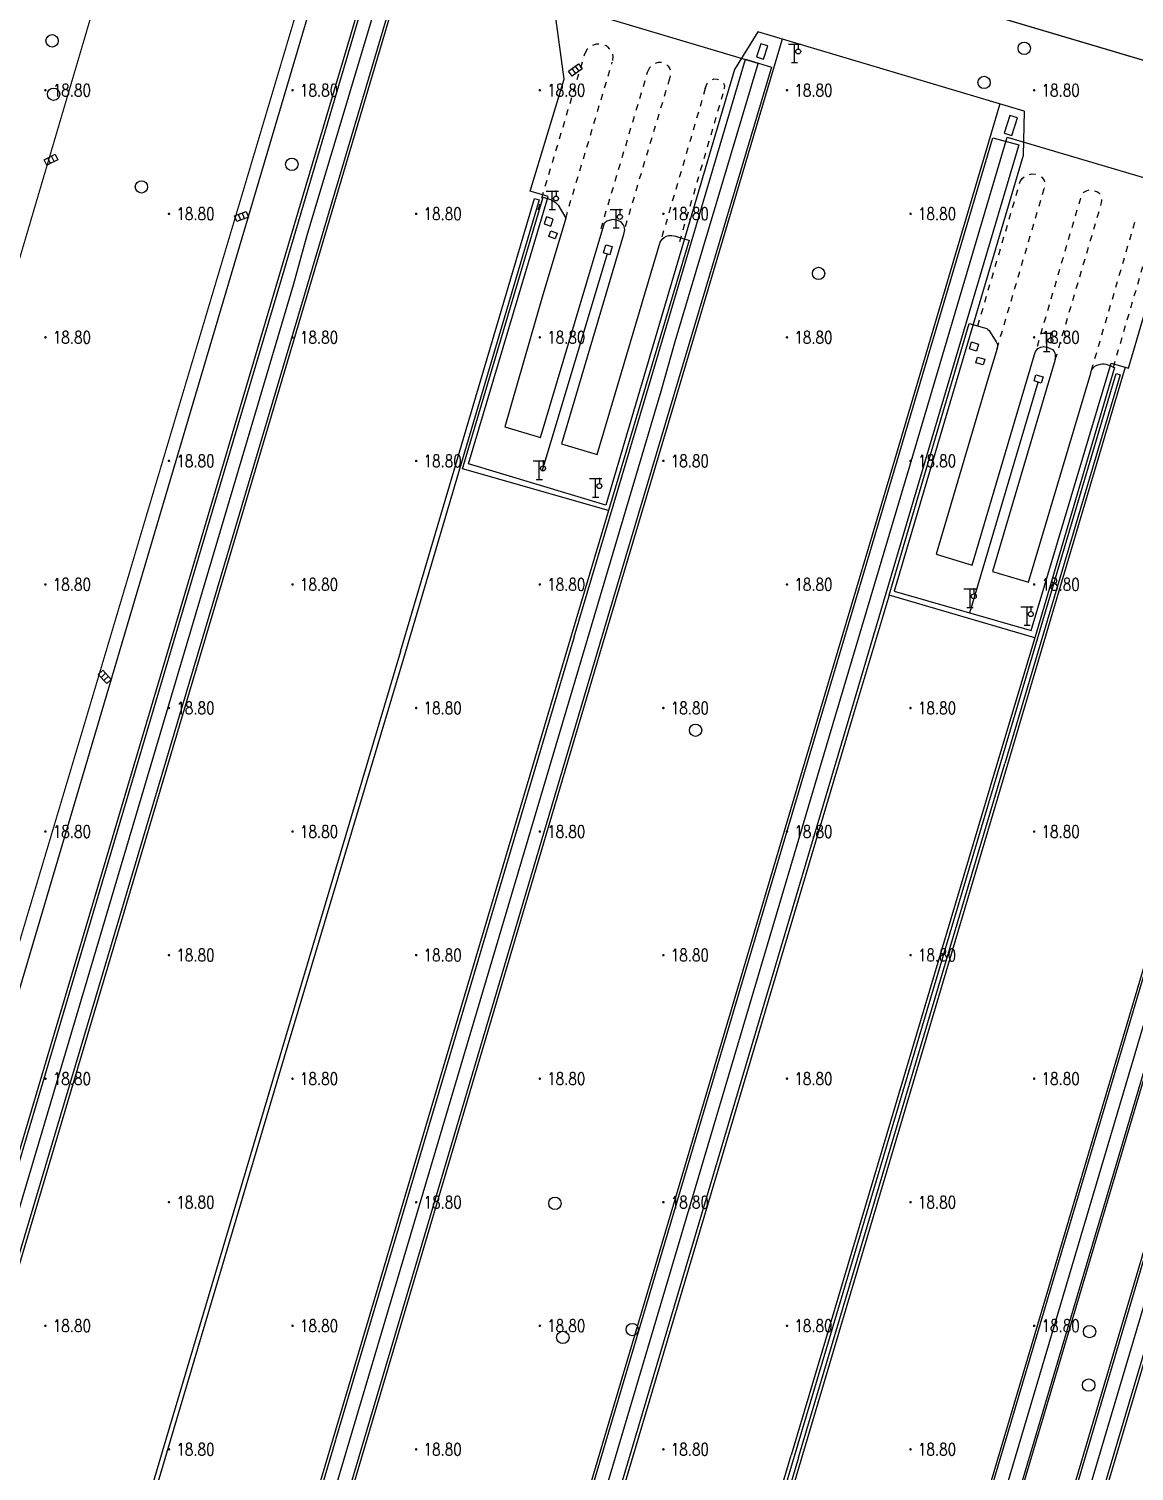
# Model space of a CAD drawing. Extents: x 404846 to 408477, y 3390929 to 3392894.
# Drawn here: x 405370 to 405459.4, y 3392122.6 to 3392239.3 of the extents above; entities that cross this region are included whole.
import ezdxf
from ezdxf.enums import TextEntityAlignment as Align

# ---------------------------------------------------------------- set-up
doc = ezdxf.new("R2010")
doc.units = 0
doc.header["$LTSCALE"] = 0.5
doc.header["$PDSIZE"] = 0.2
doc.linetypes.add('X6', pattern=[2, 1, -1])
doc.layers.get('0').update_dxf_attribs({"linetype": 'CONTINUOUS'})
for name, color, linetype in [('3221', 6, 'CONTINUOUS'), ('DLSS', 4, 'CONTINUOUS'), ('DMTZ', 3, 'CONTINUOUS'), ('FZTZ', 7, 'CONTINUOUS'), ('GCD', 1, 'CONTINUOUS'), ('GXYZ', 2, 'CONTINUOUS'), ('JMD', 6, 'CONTINUOUS'), ('SXSS', 5, 'CONTINUOUS'), ('ZBTZ', 3, 'CONTINUOUS')]:
    doc.layers.add(name, color=color, linetype=linetype)
doc.styles.add('HZ', font='rs.shx', dxfattribs={"width": 0.8, "bigfont": 'hztxt.shx'})
doc.linetypes.add('10422', pattern='A,0.75,[150,AAA.SHX,S=0.5,R=0,X=0,Y=0.5],1.5,[177,AAA.SHX,S=1,R=0,X=0,Y=0.4],0.75', length=3)
doc.linetypes.add('1161', pattern='A,0,[149,AAA.SHX,S=0.15,R=0,X=0,Y=0],-1.6', length=1.6)
doc.linetypes.add('444', pattern='A,4.5,[145,AAA.SHX,S=1,R=0,X=0,Y=1],4.5,-0.5,[146,AAA.SHX,S=1,R=0,X=0,Y=0],-0.5', length=10)

# ---------------------------------------------------------------- blocks, each defined once
blk = doc.blocks.new('gc063')
for p, q in [((-1, 3), (1, 3)), ((0, 0), (0, 3)), ((0.6, 3), (0.6, 2.2)), ((-0.5, 0), (0.5, 0))]:
    blk.add_line(p, q)
blk.add_circle((0.6, 1.8), 0.4)
blk.add_point((0.6, 3))
blk.add_point((0.6, 3))
blk = doc.blocks.new('GC200')
at = {"linetype": 'Continuous', "const_width": 0.2, "flags": 128}
blk.add_lwpolyline([(-0.1, 0, 1), (0.1, 0, 1)], format="xyb", close=True, dxfattribs=at)
blk = doc.blocks.new('gc188')
blk.add_circle((0, 0), 1)
blk = doc.blocks.new('gc041')
for p, q in [((-1, 0.5), (1, 0.5)), ((-1, -0.5), (-1, 0.5)), ((-0.33, 0.5), (-0.33, -0.5)), ((0.33, 0.5), (0.33, -0.5)), ((1, 0.5), (1, -0.5)), ((1, -0.5), (-1, -0.5))]:
    blk.add_line(p, q)

msp = doc.modelspace()

# ---------------------------------------------------------------- linework, layer by layer
at = {"layer": '3221', "color": 6}
for points in [[(405372.043, 3392044.461, 18.927), (405386.976, 3392094.793, 18.787), (405421.19, 3392210.033, 18.991), (405422.3, 3392214.035, 18.824), (405429.036, 3392236.545, 18.918), (405399.337, 3392245.432, 18.918), (405392.513, 3392222.625, 18.824), (405391.394, 3392218.593, 18.991), (405357.256, 3392103.606, 18.787), (405342.323, 3392053.279, 18.927)], [(405421.925, 3392029.737, 18.904), (405416.264, 3392010.557, 18.808), (405407.88, 3391982.184, 18.808), (405396.168, 3391942.712, 18.551), (405366.521, 3391951.772, 18.897), (405378.156, 3391990.985, 18.808), (405386.533, 3392019.338, 18.808), (405392.193, 3392038.513, 18.904), (405416.021, 3392118.84, 18.825), (405435.322, 3392183.847, 19.062), (405441.324, 3392204.065, 18.991), (405449.173, 3392230.585, 19.045), (405478.898, 3392221.788, 18.847), (405471.046, 3392195.255, 18.991), (405465.04, 3392175.025, 18.912), (405445.738, 3392110.016, 18.825)], [(405471.239, 3392173.072, 18.764), (405451.964, 3392108.168, 18.825), (405428.134, 3392027.895, 18.782), (405422.482, 3392008.721, 18.808), (405414.098, 3391980.343, 18.808), (405402.292, 3391940.607, 18.754), (405432.008, 3391931.778, 18.547), (405443.821, 3391971.537, 18.808), (405452.215, 3391999.946, 18.808), (405457.861, 3392019.102, 18.782), (405481.682, 3392099.344, 18.825), (405500.956, 3392164.247, 18.764)]]:
    msp.add_polyline3d(points, dxfattribs=at)
at = {"layer": 'DLSS', "linetype": 'Continuous', "const_width": 0.1, "flags": 128}
for points, elevation in [([(405360.66, 3392275.613), (405366.267, 3392273.976), (405369.082, 3392273.067), (405370.041, 3392272.721), (405371.996, 3392271.933), (405374.078, 3392270.668), (405375.911, 3392269.062), (405377.438, 3392267.162), (405378.613, 3392265.025), (405379.401, 3392262.717), (405379.777, 3392260.307), (405379.73, 3392257.869), (405379.262, 3392255.476), (405376.94, 3392246.772), (405365.089, 3392206.575)], 19.209), ([(405441.43, 3392249.328), (405414.54, 3392257.322), (405411.923, 3392257.822), (405408.862, 3392257.905), (405405.833, 3392257.456), (405402.929, 3392256.488), (405400.236, 3392255.031), (405397.838, 3392253.128), (405395.806, 3392250.838), (405394.203, 3392248.231), (405393.083, 3392245.403), (405392.198, 3392242.467), (405380.168, 3392202.091)], 19.059), ([(405528.008, 3392216.686), (405439.532, 3392242.934)], 18.937), ([(405331.954, 3392039.483), (405345.37, 3392084.87), (405365.084, 3392151.447), (405374.398, 3392182.689), (405380.168, 3392202.091)], 18.792)]:
    msp.add_lwpolyline(points, dxfattribs=dict(at, elevation=elevation))
at = {"layer": 'DLSS', "linetype": 'X6', "flags": 128}
for points, elevation in [([(405411.233, 3392224.696), (405415.006, 3392237.319)], 19.008), ([(405415.006, 3392237.319), (405415.23, 3392237.724), (405415.595, 3392238.01), (405415.935, 3392238.134), (405416.207, 3392238.15), (405416.507, 3392238.097), (405416.724, 3392237.991), (405416.84, 3392237.895), (405417.081, 3392237.627), (405417.251, 3392237.329), (405417.271, 3392237.117), (405417.226, 3392236.656)], 19.107), ([(405413.453, 3392224.032), (405417.226, 3392236.656)], 19.008), ([(405420.083, 3392235.844), (405420.285, 3392236.262), (405420.636, 3392236.546), (405420.976, 3392236.655), (405421.236, 3392236.659), (405421.535, 3392236.545), (405421.759, 3392236.317), (405421.888, 3392236.125), (405421.93, 3392235.966), (405421.937, 3392235.714), (405421.849, 3392235.312)], 19.115), ([(405416.313, 3392223.181), (405420.083, 3392235.844)], 18.99), ([(405421.849, 3392235.312), (405418.2, 3392223.118)], 19.012), ([(405424.751, 3392234.512), (405424.902, 3392234.928), (405425.126, 3392235.193), (405425.447, 3392235.292), (405425.712, 3392235.286), (405425.905, 3392235.228), (405426.204, 3392234.978), (405426.295, 3392234.74), (405426.271, 3392234.521), (405426.17, 3392234.097)], 19.136), ([(405424.751, 3392234.512), (405421.11, 3392222.074)], 19.012), ([(405426.17, 3392234.097), (405422.529, 3392221.658)], 19.024), ([(405446.796, 3392215.307), (405450.232, 3392226.985)], 19.01), ([(405450.232, 3392226.985), (405450.386, 3392227.238), (405450.728, 3392227.519), (405451.157, 3392227.607), (405451.428, 3392227.597), (405451.757, 3392227.478), (405451.975, 3392227.356), (405452.163, 3392227.079), (405452.259, 3392226.738), (405452.17, 3392226.415)], 19.09), ([(405448.365, 3392213.481), (405452.17, 3392226.415)], 18.974), ([(405453.067, 3392212.574), (405456.743, 3392225.031), (405456.84, 3392225.42), (405456.855, 3392225.738), (405456.682, 3392226.006), (405456.421, 3392226.161), (405456.169, 3392226.259), (405455.901, 3392226.31), (405455.615, 3392226.251), (405455.362, 3392226.099), (405455.193, 3392225.913), (405455.068, 3392225.531), (405451.474, 3392213.245)], 19.05), ([(405455.997, 3392211.71), (405459.65, 3392224.182)], 18.916), ([(405457.772, 3392211.968), (405461.215, 3392223.724)], 18.916)]:
    msp.add_lwpolyline(points, dxfattribs=dict(at, elevation=elevation))
at = {"layer": 'DMTZ', "linetype": '10422', "flags": 128}
for points, elevation in [([(405405.113, 3392203.736), (405411.631, 3392225.718), (405412.305, 3392225.505), (405412.633, 3392225.298), (405412.846, 3392225.07), (405413.453, 3392224.032), (405411.554, 3392217.636), (405408.519, 3392207.129), (405411.429, 3392206.285), (405416.536, 3392223.47), (405416.607, 3392223.661), (405416.796, 3392223.798), (405417.289, 3392223.944), (405417.619, 3392223.871), (405417.895, 3392223.744), (405418.135, 3392223.42), (405418.2, 3392223.118), (405418.129, 3392222.706), (405413.106, 3392205.749), (405416.01, 3392204.907), (405421.11, 3392222.074), (405421.26, 3392222.319), (405421.41, 3392222.465), (405421.606, 3392222.574), (405421.8, 3392222.623), (405422.053, 3392222.623), (405422.347, 3392222.573), (405423.022, 3392222.354), (405423.432, 3392222.234), (405416.906, 3392200.362), (405405.113, 3392203.736)], 19.154), ([(405446.103, 3392215.5), (405447.353, 3392215.153), (405447.519, 3392215.088), (405447.623, 3392215.024), (405447.707, 3392214.942), (405447.811, 3392214.791), (405448.276, 3392214.022), (405448.363, 3392213.855), (405448.394, 3392213.753), (405448.395, 3392213.632), (405448.365, 3392213.481), (405447.559, 3392210.805), (405443.419, 3392196.843), (405446.333, 3392195.954), (405451.372, 3392212.995), (405451.474, 3392213.245), (405451.668, 3392213.466), (405451.886, 3392213.58), (405452.146, 3392213.639), (405452.405, 3392213.59), (405452.604, 3392213.517), (405452.83, 3392213.386), (405452.971, 3392213.247), (405453.036, 3392213.118), (405453.071, 3392212.906), (405453.067, 3392212.574), (405447.976, 3392195.431), (405450.89, 3392194.567), (405455.934, 3392211.492), (405455.997, 3392211.71), (405456.134, 3392211.922), (405456.263, 3392212.044), (405456.424, 3392212.123), (405456.728, 3392212.201), (405456.898, 3392212.226), (405457.024, 3392212.231), (405457.151, 3392212.204), (405457.553, 3392212.07), (405457.757, 3392211.972), (405457.859, 3392211.942), (405451.412, 3392190.065), (405439.618, 3392193.52), (405446.103, 3392215.5)], 19.151)]:
    msp.add_lwpolyline(points, close=True, dxfattribs=dict(at, elevation=elevation))
at = {"layer": 'FZTZ', "linetype": 'Continuous', "flags": 128}
for points, elevation in [([(405446.286, 3392214.003), (405446.867, 3392213.825), (405446.698, 3392213.274), (405446.117, 3392213.452), (405446.286, 3392214.003)], 20.952), ([(405446.781, 3392212.785), (405447.362, 3392212.607), (405447.221, 3392212.149), (405446.64, 3392212.327), (405446.781, 3392212.785)], 20.981), ([(405451.35, 3392210.855), (405451.505, 3392211.358), (405452.086, 3392211.18), (405451.931, 3392210.677), (405451.35, 3392210.855)], 20.946)]:
    msp.add_lwpolyline(points, close=True, dxfattribs=dict(at, elevation=elevation))
at = {"layer": 'JMD', "linetype": '444', "flags": 128}
for points, elevation in [([(405395.697, 3392248.919), (405394.41, 3392246.561), (405380.405, 3392199.273)], 20.706), ([(405450.557, 3392232.681), (405428.992, 3392239.094), (405427.116, 3392236.056), (405416.691, 3392200.786), (405405.582, 3392204.144), (405412.032, 3392225.776), (405410.575, 3392226.199), (405413.326, 3392235.271), (405412.157, 3392244.052), (405405.496, 3392245.964), (405404.479, 3392246.399), (405395.697, 3392248.919)], 20.822), ([(405450.557, 3392232.681), (405450.462, 3392229.09), (405440.018, 3392193.843), (405451.114, 3392190.646), (405457.591, 3392212.295), (405458.981, 3392211.886), (405461.668, 3392220.983), (405467.4, 3392227.696), (405486.344, 3392222.062), (405486.246, 3392218.487), (405475.838, 3392183.165)], 20.785), ([(405416.802, 3392221.132), (405411.513, 3392203.526)], 20.096), ([(405446.152, 3392192.076), (405451.675, 3392210.755)], 20.851), ([(405380.405, 3392199.273), (405356.876, 3392119.915), (405338.254, 3392057.193), (405331.403, 3392034.514)], 20.565)]:
    msp.add_lwpolyline(points, dxfattribs=dict(at, elevation=elevation))
at = {"layer": 'JMD', "linetype": 'Continuous', "flags": 128}
for points, elevation in [([(405411.896, 3392224.137), (405411.704, 3392223.555), (405412.256, 3392223.373), (405412.448, 3392223.955), (405411.896, 3392224.137)], 20.85), ([(405412.245, 3392222.994), (405412.767, 3392222.799), (405412.596, 3392222.341), (405412.081, 3392222.533), (405412.245, 3392222.994)], 20.995), ([(405416.696, 3392221.878), (405417.221, 3392221.728), (405417.033, 3392221.067), (405416.508, 3392221.216), (405416.696, 3392221.878)], 20.382)]:
    msp.add_lwpolyline(points, close=True, dxfattribs=dict(at, elevation=elevation))
at = {"layer": 'SXSS', "linetype": 'Continuous', "flags": 128}
for points, elevation in [([(405400.084, 3392188.958), (405410.938, 3392225.614), (405411.311, 3392225.503), (405400.457, 3392188.847)], 18.865), ([(405448.655, 3392179.981), (405457.99, 3392211.457), (405458.313, 3392211.355)], 18.821), ([(405458.313, 3392211.355), (405448.99, 3392179.882)], 18.842), ([(405400.084, 3392188.958), (405390.337, 3392156.214), (405380.816, 3392124.171), (405374.207, 3392101.764), (405367.165, 3392078.124), (405361.018, 3392057.289), (405355.165, 3392037.552), (405349.551, 3392018.532), (405346.233, 3392007.382)], 18.848), ([(405400.457, 3392188.847), (405390.682, 3392156.112), (405381.161, 3392124.069), (405374.552, 3392101.662), (405367.51, 3392078.022), (405361.363, 3392057.187), (405355.51, 3392037.45), (405349.896, 3392018.43), (405346.578, 3392007.279)], 18.848), ([(405431.955, 3392123.83), (405448.655, 3392179.981)], 18.793), ([(405432.29, 3392123.73), (405448.99, 3392179.882)], 18.793), ([(405432.29, 3392123.73), (405409.135, 3392045.593), (405399.131, 3392011.951), (405398.806, 3392012.048), (405408.81, 3392045.689), (405431.955, 3392123.83)], 18.842)]:
    msp.add_lwpolyline(points, dxfattribs=dict(at, elevation=elevation))
at = {"layer": 'ZBTZ', "linetype": '1161', "flags": 128}
for points, elevation in [([(405398.756, 3392248.041), (405390.224, 3392219.212), (405384.228, 3392199.015), (405355.998, 3392103.979), (405341.066, 3392053.652)], 18.991), ([(405343.34, 3392052.978), (405358.272, 3392103.305), (405386.542, 3392198.329), (405392.538, 3392218.526), (405400.275, 3392244.669), (405398.207, 3392245.341), (405390.454, 3392219.144), (405384.458, 3392198.947), (405356.225, 3392103.912), (405341.293, 3392053.585)], 18.988), ([(405400.977, 3392246.331), (405392.731, 3392218.469), (405386.735, 3392198.271), (405358.503, 3392103.237), (405343.571, 3392052.909)], 18.989), ([(405430.958, 3392238.509), (405422.418, 3392209.669), (405416.419, 3392189.459)], 19), ([(405414.142, 3392190.135), (405420.142, 3392210.344), (405428, 3392236.885), (405430.108, 3392236.259), (405422.195, 3392209.735), (405416.195, 3392189.525)], 18.968), ([(405448.579, 3392233.269), (405440.048, 3392204.443), (405434.046, 3392184.226), (405414.762, 3392119.213)], 18.991), ([(405414.975, 3392119.15), (405434.273, 3392184.158), (405440.275, 3392204.376), (405448.014, 3392230.525), (405450.106, 3392229.955), (405442.354, 3392203.76), (405436.351, 3392183.541), (405417.054, 3392118.533)], 18.977), ([(405478.32, 3392224.449), (405469.79, 3392195.627), (405463.784, 3392175.398), (405463.784, 3392175.398), (405444.482, 3392110.389)], 18.864), ([(405446.959, 3392109.654), (405466.26, 3392174.662), (405466.266, 3392174.661), (405472.272, 3392194.892), (405480.646, 3392223.188), (405484.41, 3392222.098), (405476.029, 3392193.778), (405470.022, 3392173.546), (405470.02, 3392173.546), (405450.776, 3392108.504)], 18.848), ([(405444.673, 3392110.333), (405463.974, 3392175.341), (405463.97, 3392175.342), (405469.976, 3392195.572), (405477.72, 3392221.74), (405479.845, 3392221.135), (405472.094, 3392194.945), (405466.088, 3392174.714), (405466.091, 3392174.713), (405446.789, 3392109.704)], 18.855), ([(405450.968, 3392108.454), (405470.205, 3392173.491), (405476.212, 3392193.724), (405483.959, 3392219.902), (405486.063, 3392219.279), (405478.315, 3392193.1), (405472.287, 3392172.761)], 18.8), ([(405458.732, 3392211.959), (405449.21, 3392179.817), (405432.526, 3392123.66)], 18.773), ([(405416.906, 3392200.362), (405413.905, 3392190.223)], 19.045), ([(405439.618, 3392193.52), (405436.643, 3392183.526), (405417.294, 3392118.461)], 18.961), ([(405413.905, 3392190.223), (405394.623, 3392125.198)], 18.886), ([(405414.142, 3392190.135), (405394.831, 3392125.136)], 18.886), ([(405416.195, 3392189.525), (405396.926, 3392124.51)], 18.896), ([(405416.419, 3392189.459), (405397.157, 3392124.441)], 18.896), ([(405451.412, 3392190.065), (405448.139, 3392179.176), (405431.697, 3392123.906)], 18.862), ([(405472.287, 3392172.761), (405453.012, 3392107.856)], 18.794), ([(405472.505, 3392172.696), (405453.23, 3392107.791)], 18.794), ([(405394.612, 3392125.195), (405385.712, 3392095.168), (405370.771, 3392044.837)], 18.847), ([(405394.822, 3392125.133), (405385.922, 3392095.105), (405370.986, 3392044.773)], 18.847), ([(405396.944, 3392124.504), (405388.044, 3392094.476), (405373.042, 3392044.166)], 18.847), ([(405397.158, 3392124.441), (405388.258, 3392094.413), (405373.304, 3392044.089)], 18.847), ([(405398.556, 3392012.1), (405408.566, 3392045.761), (405431.697, 3392123.906)], 18.843), ([(405432.526, 3392123.66), (405409.378, 3392045.52), (405399.371, 3392011.869), (405399.656, 3392011.775), (405399.56, 3392011.46), (405413.905, 3392007.23), (405414.998, 3392010.931), (405420.66, 3392030.111)], 18.864)]:
    msp.add_lwpolyline(points, dxfattribs=dict(at, elevation=elevation))
for points, elevation in [([(405429.234, 3392238.148), (405428.897, 3392237.082), (405429.467, 3392236.902), (405429.804, 3392237.968), (405429.234, 3392238.148)], 18.913), ([(405449.383, 3392232.344), (405448.92, 3392230.918), (405449.555, 3392230.712), (405450.018, 3392232.138), (405449.383, 3392232.344)], 19.087)]:
    msp.add_lwpolyline(points, close=True, dxfattribs=dict(at, elevation=elevation))

# ---------------------------------------------------------------- block references
at = {"layer": 'DLSS', "linetype": 'Continuous', "xscale": 0.5, "yscale": 0.5}
for p in [(405431.97, 3392236.615, 19.096), (405412.373, 3392224.718, 19.194), (405417.543, 3392223.23, 19.166), (405452.372, 3392213.227, 19.182), (405411.321, 3392202.873, 19.223), (405415.879, 3392201.442, 19.223), (405446.172, 3392192.514, 19.254), (405450.789, 3392191.081, 19.392)]:
    msp.add_blockref('gc063', p, dxfattribs=at)
at = {"layer": 'GCD', "linetype": 'Continuous'}
ref = msp.add_blockref('GC200', (405371.358, 3392234.379, 18.8), dxfattribs=dict(at, xscale=0.5, yscale=0.5, zscale=0.5))
ref.add_attrib('height', '18.80', dxfattribs={"linetype": 'Continuous', "height": 1, "style": 'HZ', "width": 0.8}).set_placement((405371.958, 3392234.379, 18.8), align=Align.MIDDLE_LEFT)
ref = msp.add_blockref('GC200', (405391.358, 3392234.379, 18.8), dxfattribs=dict(at, xscale=0.5, yscale=0.5, zscale=0.5))
ref.add_attrib('height', '18.80', dxfattribs={"linetype": 'Continuous', "height": 1, "style": 'HZ', "width": 0.8}).set_placement((405391.958, 3392234.379, 18.8), align=Align.MIDDLE_LEFT)
ref = msp.add_blockref('GC200', (405411.358, 3392234.379, 18.8), dxfattribs=dict(at, xscale=0.5, yscale=0.5, zscale=0.5))
ref.add_attrib('height', '18.80', dxfattribs={"linetype": 'Continuous', "height": 1, "style": 'HZ', "width": 0.8}).set_placement((405411.958, 3392234.379, 18.8), align=Align.MIDDLE_LEFT)
ref = msp.add_blockref('GC200', (405431.358, 3392234.379, 18.8), dxfattribs=dict(at, xscale=0.5, yscale=0.5, zscale=0.5))
ref.add_attrib('height', '18.80', dxfattribs={"linetype": 'Continuous', "height": 1, "style": 'HZ', "width": 0.8}).set_placement((405431.958, 3392234.379, 18.8), align=Align.MIDDLE_LEFT)
ref = msp.add_blockref('GC200', (405451.358, 3392234.379, 18.8), dxfattribs=dict(at, xscale=0.5, yscale=0.5, zscale=0.5))
ref.add_attrib('height', '18.80', dxfattribs={"linetype": 'Continuous', "height": 1, "style": 'HZ', "width": 0.8}).set_placement((405451.958, 3392234.379, 18.8), align=Align.MIDDLE_LEFT)
ref = msp.add_blockref('GC200', (405381.358, 3392224.379, 18.8), dxfattribs=dict(at, xscale=0.5, yscale=0.5, zscale=0.5))
ref.add_attrib('height', '18.80', dxfattribs={"linetype": 'Continuous', "height": 1, "style": 'HZ', "width": 0.8}).set_placement((405381.958, 3392224.379, 18.8), align=Align.MIDDLE_LEFT)
ref = msp.add_blockref('GC200', (405401.358, 3392224.379, 18.8), dxfattribs=dict(at, xscale=0.5, yscale=0.5, zscale=0.5))
ref.add_attrib('height', '18.80', dxfattribs={"linetype": 'Continuous', "height": 1, "style": 'HZ', "width": 0.8}).set_placement((405401.958, 3392224.379, 18.8), align=Align.MIDDLE_LEFT)
ref = msp.add_blockref('GC200', (405421.358, 3392224.379, 18.8), dxfattribs=dict(at, xscale=0.5, yscale=0.5, zscale=0.5))
ref.add_attrib('height', '18.80', dxfattribs={"linetype": 'Continuous', "height": 1, "style": 'HZ', "width": 0.8}).set_placement((405421.958, 3392224.379, 18.8), align=Align.MIDDLE_LEFT)
ref = msp.add_blockref('GC200', (405441.358, 3392224.379, 18.8), dxfattribs=dict(at, xscale=0.5, yscale=0.5, zscale=0.5))
ref.add_attrib('height', '18.80', dxfattribs={"linetype": 'Continuous', "height": 1, "style": 'HZ', "width": 0.8}).set_placement((405441.958, 3392224.379, 18.8), align=Align.MIDDLE_LEFT)
ref = msp.add_blockref('GC200', (405371.358, 3392214.379, 18.8), dxfattribs=dict(at, xscale=0.5, yscale=0.5, zscale=0.5))
ref.add_attrib('height', '18.80', dxfattribs={"linetype": 'Continuous', "height": 1, "style": 'HZ', "width": 0.8}).set_placement((405371.958, 3392214.379, 18.8), align=Align.MIDDLE_LEFT)
ref = msp.add_blockref('GC200', (405391.358, 3392214.379, 18.8), dxfattribs=dict(at, xscale=0.5, yscale=0.5, zscale=0.5))
ref.add_attrib('height', '18.80', dxfattribs={"linetype": 'Continuous', "height": 1, "style": 'HZ', "width": 0.8}).set_placement((405391.958, 3392214.379, 18.8), align=Align.MIDDLE_LEFT)
ref = msp.add_blockref('GC200', (405411.358, 3392214.379, 18.8), dxfattribs=dict(at, xscale=0.5, yscale=0.5, zscale=0.5))
ref.add_attrib('height', '18.80', dxfattribs={"linetype": 'Continuous', "height": 1, "style": 'HZ', "width": 0.8}).set_placement((405411.958, 3392214.379, 18.8), align=Align.MIDDLE_LEFT)
ref = msp.add_blockref('GC200', (405431.358, 3392214.379, 18.8), dxfattribs=dict(at, xscale=0.5, yscale=0.5, zscale=0.5))
ref.add_attrib('height', '18.80', dxfattribs={"linetype": 'Continuous', "height": 1, "style": 'HZ', "width": 0.8}).set_placement((405431.958, 3392214.379, 18.8), align=Align.MIDDLE_LEFT)
ref = msp.add_blockref('GC200', (405451.358, 3392214.379, 18.8), dxfattribs=dict(at, xscale=0.5, yscale=0.5, zscale=0.5))
ref.add_attrib('height', '18.80', dxfattribs={"linetype": 'Continuous', "height": 1, "style": 'HZ', "width": 0.8}).set_placement((405451.958, 3392214.379, 18.8), align=Align.MIDDLE_LEFT)
ref = msp.add_blockref('GC200', (405381.358, 3392204.379, 18.8), dxfattribs=dict(at, xscale=0.5, yscale=0.5, zscale=0.5))
ref.add_attrib('height', '18.80', dxfattribs={"linetype": 'Continuous', "height": 1, "style": 'HZ', "width": 0.8}).set_placement((405381.958, 3392204.379, 18.8), align=Align.MIDDLE_LEFT)
ref = msp.add_blockref('GC200', (405401.358, 3392204.379, 18.8), dxfattribs=dict(at, xscale=0.5, yscale=0.5, zscale=0.5))
ref.add_attrib('height', '18.80', dxfattribs={"linetype": 'Continuous', "height": 1, "style": 'HZ', "width": 0.8}).set_placement((405401.958, 3392204.379, 18.8), align=Align.MIDDLE_LEFT)
ref = msp.add_blockref('GC200', (405421.358, 3392204.379, 18.8), dxfattribs=dict(at, xscale=0.5, yscale=0.5, zscale=0.5))
ref.add_attrib('height', '18.80', dxfattribs={"linetype": 'Continuous', "height": 1, "style": 'HZ', "width": 0.8}).set_placement((405421.958, 3392204.379, 18.8), align=Align.MIDDLE_LEFT)
ref = msp.add_blockref('GC200', (405441.358, 3392204.379, 18.8), dxfattribs=dict(at, xscale=0.5, yscale=0.5, zscale=0.5))
ref.add_attrib('height', '18.80', dxfattribs={"linetype": 'Continuous', "height": 1, "style": 'HZ', "width": 0.8}).set_placement((405441.958, 3392204.379, 18.8), align=Align.MIDDLE_LEFT)
ref = msp.add_blockref('GC200', (405371.358, 3392194.379, 18.8), dxfattribs=dict(at, xscale=0.5, yscale=0.5, zscale=0.5))
ref.add_attrib('height', '18.80', dxfattribs={"linetype": 'Continuous', "height": 1, "style": 'HZ', "width": 0.8}).set_placement((405371.958, 3392194.379, 18.8), align=Align.MIDDLE_LEFT)
ref = msp.add_blockref('GC200', (405391.358, 3392194.379, 18.8), dxfattribs=dict(at, xscale=0.5, yscale=0.5, zscale=0.5))
ref.add_attrib('height', '18.80', dxfattribs={"linetype": 'Continuous', "height": 1, "style": 'HZ', "width": 0.8}).set_placement((405391.958, 3392194.379, 18.8), align=Align.MIDDLE_LEFT)
ref = msp.add_blockref('GC200', (405411.358, 3392194.379, 18.8), dxfattribs=dict(at, xscale=0.5, yscale=0.5, zscale=0.5))
ref.add_attrib('height', '18.80', dxfattribs={"linetype": 'Continuous', "height": 1, "style": 'HZ', "width": 0.8}).set_placement((405411.958, 3392194.379, 18.8), align=Align.MIDDLE_LEFT)
ref = msp.add_blockref('GC200', (405431.358, 3392194.379, 18.8), dxfattribs=dict(at, xscale=0.5, yscale=0.5, zscale=0.5))
ref.add_attrib('height', '18.80', dxfattribs={"linetype": 'Continuous', "height": 1, "style": 'HZ', "width": 0.8}).set_placement((405431.958, 3392194.379, 18.8), align=Align.MIDDLE_LEFT)
ref = msp.add_blockref('GC200', (405451.358, 3392194.379, 18.8), dxfattribs=dict(at, xscale=0.5, yscale=0.5, zscale=0.5))
ref.add_attrib('height', '18.80', dxfattribs={"linetype": 'Continuous', "height": 1, "style": 'HZ', "width": 0.8}).set_placement((405451.958, 3392194.379, 18.8), align=Align.MIDDLE_LEFT)
ref = msp.add_blockref('GC200', (405381.358, 3392184.379, 18.8), dxfattribs=dict(at, xscale=0.5, yscale=0.5, zscale=0.5))
ref.add_attrib('height', '18.80', dxfattribs={"linetype": 'Continuous', "height": 1, "style": 'HZ', "width": 0.8}).set_placement((405381.958, 3392184.379, 18.8), align=Align.MIDDLE_LEFT)
ref = msp.add_blockref('GC200', (405401.358, 3392184.379, 18.8), dxfattribs=dict(at, xscale=0.5, yscale=0.5, zscale=0.5))
ref.add_attrib('height', '18.80', dxfattribs={"linetype": 'Continuous', "height": 1, "style": 'HZ', "width": 0.8}).set_placement((405401.958, 3392184.379, 18.8), align=Align.MIDDLE_LEFT)
ref = msp.add_blockref('GC200', (405421.358, 3392184.379, 18.8), dxfattribs=dict(at, xscale=0.5, yscale=0.5, zscale=0.5))
ref.add_attrib('height', '18.80', dxfattribs={"linetype": 'Continuous', "height": 1, "style": 'HZ', "width": 0.8}).set_placement((405421.958, 3392184.379, 18.8), align=Align.MIDDLE_LEFT)
ref = msp.add_blockref('GC200', (405441.358, 3392184.379, 18.8), dxfattribs=dict(at, xscale=0.5, yscale=0.5, zscale=0.5))
ref.add_attrib('height', '18.80', dxfattribs={"linetype": 'Continuous', "height": 1, "style": 'HZ', "width": 0.8}).set_placement((405441.958, 3392184.379, 18.8), align=Align.MIDDLE_LEFT)
ref = msp.add_blockref('GC200', (405371.358, 3392174.379, 18.8), dxfattribs=dict(at, xscale=0.5, yscale=0.5, zscale=0.5))
ref.add_attrib('height', '18.80', dxfattribs={"linetype": 'Continuous', "height": 1, "style": 'HZ', "width": 0.8}).set_placement((405371.958, 3392174.379, 18.8), align=Align.MIDDLE_LEFT)
ref = msp.add_blockref('GC200', (405391.358, 3392174.379, 18.8), dxfattribs=dict(at, xscale=0.5, yscale=0.5, zscale=0.5))
ref.add_attrib('height', '18.80', dxfattribs={"linetype": 'Continuous', "height": 1, "style": 'HZ', "width": 0.8}).set_placement((405391.958, 3392174.379, 18.8), align=Align.MIDDLE_LEFT)
ref = msp.add_blockref('GC200', (405411.358, 3392174.379, 18.8), dxfattribs=dict(at, xscale=0.5, yscale=0.5, zscale=0.5))
ref.add_attrib('height', '18.80', dxfattribs={"linetype": 'Continuous', "height": 1, "style": 'HZ', "width": 0.8}).set_placement((405411.958, 3392174.379, 18.8), align=Align.MIDDLE_LEFT)
ref = msp.add_blockref('GC200', (405431.358, 3392174.379, 18.8), dxfattribs=dict(at, xscale=0.5, yscale=0.5, zscale=0.5))
ref.add_attrib('height', '18.80', dxfattribs={"linetype": 'Continuous', "height": 1, "style": 'HZ', "width": 0.8}).set_placement((405431.958, 3392174.379, 18.8), align=Align.MIDDLE_LEFT)
ref = msp.add_blockref('GC200', (405451.358, 3392174.379, 18.8), dxfattribs=dict(at, xscale=0.5, yscale=0.5, zscale=0.5))
ref.add_attrib('height', '18.80', dxfattribs={"linetype": 'Continuous', "height": 1, "style": 'HZ', "width": 0.8}).set_placement((405451.958, 3392174.379, 18.8), align=Align.MIDDLE_LEFT)
ref = msp.add_blockref('GC200', (405381.358, 3392164.379, 18.8), dxfattribs=dict(at, xscale=0.5, yscale=0.5, zscale=0.5))
ref.add_attrib('height', '18.80', dxfattribs={"linetype": 'Continuous', "height": 1, "style": 'HZ', "width": 0.8}).set_placement((405381.958, 3392164.379, 18.8), align=Align.MIDDLE_LEFT)
ref = msp.add_blockref('GC200', (405401.358, 3392164.379, 18.8), dxfattribs=dict(at, xscale=0.5, yscale=0.5, zscale=0.5))
ref.add_attrib('height', '18.80', dxfattribs={"linetype": 'Continuous', "height": 1, "style": 'HZ', "width": 0.8}).set_placement((405401.958, 3392164.379, 18.8), align=Align.MIDDLE_LEFT)
ref = msp.add_blockref('GC200', (405421.358, 3392164.379, 18.8), dxfattribs=dict(at, xscale=0.5, yscale=0.5, zscale=0.5))
ref.add_attrib('height', '18.80', dxfattribs={"linetype": 'Continuous', "height": 1, "style": 'HZ', "width": 0.8}).set_placement((405421.958, 3392164.379, 18.8), align=Align.MIDDLE_LEFT)
ref = msp.add_blockref('GC200', (405441.358, 3392164.379, 18.8), dxfattribs=dict(at, xscale=0.5, yscale=0.5, zscale=0.5))
ref.add_attrib('height', '18.80', dxfattribs={"linetype": 'Continuous', "height": 1, "style": 'HZ', "width": 0.8}).set_placement((405441.958, 3392164.379, 18.8), align=Align.MIDDLE_LEFT)
ref = msp.add_blockref('GC200', (405371.358, 3392154.379, 18.8), dxfattribs=dict(at, xscale=0.5, yscale=0.5, zscale=0.5))
ref.add_attrib('height', '18.80', dxfattribs={"linetype": 'Continuous', "height": 1, "style": 'HZ', "width": 0.8}).set_placement((405371.958, 3392154.379, 18.8), align=Align.MIDDLE_LEFT)
ref = msp.add_blockref('GC200', (405391.358, 3392154.379, 18.8), dxfattribs=dict(at, xscale=0.5, yscale=0.5, zscale=0.5))
ref.add_attrib('height', '18.80', dxfattribs={"linetype": 'Continuous', "height": 1, "style": 'HZ', "width": 0.8}).set_placement((405391.958, 3392154.379, 18.8), align=Align.MIDDLE_LEFT)
ref = msp.add_blockref('GC200', (405411.358, 3392154.379, 18.8), dxfattribs=dict(at, xscale=0.5, yscale=0.5, zscale=0.5))
ref.add_attrib('height', '18.80', dxfattribs={"linetype": 'Continuous', "height": 1, "style": 'HZ', "width": 0.8}).set_placement((405411.958, 3392154.379, 18.8), align=Align.MIDDLE_LEFT)
ref = msp.add_blockref('GC200', (405431.358, 3392154.379, 18.8), dxfattribs=dict(at, xscale=0.5, yscale=0.5, zscale=0.5))
ref.add_attrib('height', '18.80', dxfattribs={"linetype": 'Continuous', "height": 1, "style": 'HZ', "width": 0.8}).set_placement((405431.958, 3392154.379, 18.8), align=Align.MIDDLE_LEFT)
ref = msp.add_blockref('GC200', (405451.358, 3392154.379, 18.8), dxfattribs=dict(at, xscale=0.5, yscale=0.5, zscale=0.5))
ref.add_attrib('height', '18.80', dxfattribs={"linetype": 'Continuous', "height": 1, "style": 'HZ', "width": 0.8}).set_placement((405451.958, 3392154.379, 18.8), align=Align.MIDDLE_LEFT)
ref = msp.add_blockref('GC200', (405381.358, 3392144.379, 18.8), dxfattribs=dict(at, xscale=0.5, yscale=0.5, zscale=0.5))
ref.add_attrib('height', '18.80', dxfattribs={"linetype": 'Continuous', "height": 1, "style": 'HZ', "width": 0.8}).set_placement((405381.958, 3392144.379, 18.8), align=Align.MIDDLE_LEFT)
ref = msp.add_blockref('GC200', (405401.358, 3392144.379, 18.8), dxfattribs=dict(at, xscale=0.5, yscale=0.5, zscale=0.5))
ref.add_attrib('height', '18.80', dxfattribs={"linetype": 'Continuous', "height": 1, "style": 'HZ', "width": 0.8}).set_placement((405401.958, 3392144.379, 18.8), align=Align.MIDDLE_LEFT)
ref = msp.add_blockref('GC200', (405421.358, 3392144.379, 18.8), dxfattribs=dict(at, xscale=0.5, yscale=0.5, zscale=0.5))
ref.add_attrib('height', '18.80', dxfattribs={"linetype": 'Continuous', "height": 1, "style": 'HZ', "width": 0.8}).set_placement((405421.958, 3392144.379, 18.8), align=Align.MIDDLE_LEFT)
ref = msp.add_blockref('GC200', (405441.358, 3392144.379, 18.8), dxfattribs=dict(at, xscale=0.5, yscale=0.5, zscale=0.5))
ref.add_attrib('height', '18.80', dxfattribs={"linetype": 'Continuous', "height": 1, "style": 'HZ', "width": 0.8}).set_placement((405441.958, 3392144.379, 18.8), align=Align.MIDDLE_LEFT)
ref = msp.add_blockref('GC200', (405371.358, 3392134.379, 18.8), dxfattribs=dict(at, xscale=0.5, yscale=0.5, zscale=0.5))
ref.add_attrib('height', '18.80', dxfattribs={"linetype": 'Continuous', "height": 1, "style": 'HZ', "width": 0.8}).set_placement((405371.958, 3392134.379, 18.8), align=Align.MIDDLE_LEFT)
ref = msp.add_blockref('GC200', (405391.358, 3392134.379, 18.8), dxfattribs=dict(at, xscale=0.5, yscale=0.5, zscale=0.5))
ref.add_attrib('height', '18.80', dxfattribs={"linetype": 'Continuous', "height": 1, "style": 'HZ', "width": 0.8}).set_placement((405391.958, 3392134.379, 18.8), align=Align.MIDDLE_LEFT)
ref = msp.add_blockref('GC200', (405411.358, 3392134.379, 18.8), dxfattribs=dict(at, xscale=0.5, yscale=0.5, zscale=0.5))
ref.add_attrib('height', '18.80', dxfattribs={"linetype": 'Continuous', "height": 1, "style": 'HZ', "width": 0.8}).set_placement((405411.958, 3392134.379, 18.8), align=Align.MIDDLE_LEFT)
ref = msp.add_blockref('GC200', (405431.358, 3392134.379, 18.8), dxfattribs=dict(at, xscale=0.5, yscale=0.5, zscale=0.5))
ref.add_attrib('height', '18.80', dxfattribs={"linetype": 'Continuous', "height": 1, "style": 'HZ', "width": 0.8}).set_placement((405431.958, 3392134.379, 18.8), align=Align.MIDDLE_LEFT)
ref = msp.add_blockref('GC200', (405451.358, 3392134.379, 18.8), dxfattribs=dict(at, xscale=0.5, yscale=0.5, zscale=0.5))
ref.add_attrib('height', '18.80', dxfattribs={"linetype": 'Continuous', "height": 1, "style": 'HZ', "width": 0.8}).set_placement((405451.958, 3392134.379, 18.8), align=Align.MIDDLE_LEFT)
ref = msp.add_blockref('GC200', (405381.358, 3392124.379, 18.8), dxfattribs=dict(at, xscale=0.5, yscale=0.5, zscale=0.5))
ref.add_attrib('height', '18.80', dxfattribs={"linetype": 'Continuous', "height": 1, "style": 'HZ', "width": 0.8}).set_placement((405381.958, 3392124.379, 18.8), align=Align.MIDDLE_LEFT)
ref = msp.add_blockref('GC200', (405401.358, 3392124.379, 18.8), dxfattribs=dict(at, xscale=0.5, yscale=0.5, zscale=0.5))
ref.add_attrib('height', '18.80', dxfattribs={"linetype": 'Continuous', "height": 1, "style": 'HZ', "width": 0.8}).set_placement((405401.958, 3392124.379, 18.8), align=Align.MIDDLE_LEFT)
ref = msp.add_blockref('GC200', (405421.358, 3392124.379, 18.8), dxfattribs=dict(at, xscale=0.5, yscale=0.5, zscale=0.5))
ref.add_attrib('height', '18.80', dxfattribs={"linetype": 'Continuous', "height": 1, "style": 'HZ', "width": 0.8}).set_placement((405421.958, 3392124.379, 18.8), align=Align.MIDDLE_LEFT)
ref = msp.add_blockref('GC200', (405441.358, 3392124.379, 18.8), dxfattribs=dict(at, xscale=0.5, yscale=0.5, zscale=0.5))
ref.add_attrib('height', '18.80', dxfattribs={"linetype": 'Continuous', "height": 1, "style": 'HZ', "width": 0.8}).set_placement((405441.958, 3392124.379, 18.8), align=Align.MIDDLE_LEFT)
at = {"layer": 'GXYZ', "linetype": 'Continuous', "xscale": 0.5, "yscale": 0.5}
for p in [(405371.898, 3392238.378, 18.954), (405450.553, 3392237.771, 19.046), (405447.304, 3392235.012, 19.108), (405372.025, 3392234.057, 18.916), (405391.298, 3392228.383, 19.058), (405379.13, 3392226.554, 18.917), (405433.911, 3392219.548, 18.914), (405423.963, 3392182.584, 18.868), (405412.585, 3392144.29, 18.751), (405418.844, 3392134.073, 18.891), (405413.224, 3392133.441, 18.782), (405455.84, 3392133.906, 18.646), (405455.77, 3392129.582, 18.618)]:
    msp.add_blockref('gc188', p, dxfattribs=at)
for p, rotation in [((405414.231, 3392236.025, 18.975), 36.76026813183967), ((405371.812, 3392228.752, 18.922), 206.5276628291019), ((405387.222, 3392224.16, 18.919), 201.4283384524373), ((405376.162, 3392186.895, 18.795), 133.0171777138187)]:
    msp.add_blockref('gc041', p, dxfattribs=dict(at, rotation=rotation))

doc.saveas('drawing.dxf')
